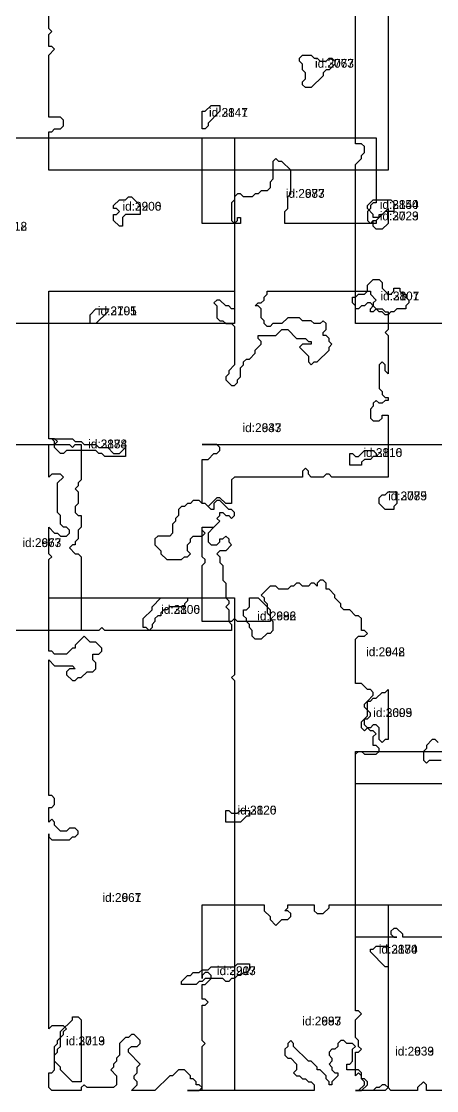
# Model space of a CAD drawing. Header units: metres. Extents: x 0 to 810, y 0 to 745.
# Drawn here: x 406.7 to 547.5, y 0 to 362.5 of the extents above; entities that cross this region are included whole.
import ezdxf

# ---------------------------------------------------------------- set-up
doc = ezdxf.new("R2010")
doc.units = ezdxf.units.M
doc.layers.add('forest', color=7, linetype='Continuous')
doc.layers.add('forestfragmentation', color=7, linetype='Continuous')

msp = doc.modelspace()

# ---------------------------------------------------------------- linework, layer by layer
at = {"layer": 'forest', "color": 183}
for points in [[(416, 312), (416, 325), (417, 325), (418, 326), (420, 326), (421, 327), (421, 329), (420, 330), (416, 330), (416, 351), (418, 353), (417, 354), (416, 354), (416, 358), (417, 359), (416, 360), (416, 427)], [(416, 312), (416, 325), (417, 325), (418, 326), (420, 326), (421, 327), (421, 329), (420, 330), (416, 330), (416, 351), (418, 353), (417, 354), (416, 354), (416, 358), (417, 359), (416, 360), (416, 427)], [(531, 375), (531, 312), (416, 312)], [(531, 375), (531, 312), (416, 312)]]:
    msp.add_lwpolyline(points, dxfattribs=at)
at = {"layer": 'forest', "color": 166}
for points in [[(635, 375), (635, 359), (634, 360), (632, 358), (632, 357), (634, 355), (635, 356), (635, 312), (617, 312), (616, 313), (614, 313), (613, 314), (612, 314), (611, 313), (609, 313), (608, 312), (584, 312), (583, 311), (583, 260), (520, 260)], [(635, 375), (635, 359), (634, 360), (632, 358), (632, 357), (634, 355), (635, 356), (635, 312), (617, 312), (616, 313), (614, 313), (613, 314), (612, 314), (611, 313), (609, 313), (608, 312), (584, 312), (583, 311), (583, 260), (520, 260)], [(520, 260), (520, 314), (522, 316), (522, 317), (523, 318), (523, 320), (522, 321), (520, 321), (520, 367)], [(520, 260), (520, 314), (522, 316), (522, 317), (523, 318), (523, 320), (522, 321), (520, 321), (520, 367)]]:
    msp.add_lwpolyline(points, dxfattribs=at)
at = {"layer": 'forest', "color": 189}
msp.add_lwpolyline([(312, 260), (312, 323), (479, 323), (479, 260), (312, 260)], dxfattribs=at)
msp.add_lwpolyline([(312, 260), (312, 323), (479, 323), (479, 260), (312, 260)], dxfattribs=at)
at = {"layer": 'forest', "color": 114}
msp.add_lwpolyline([(468, 294), (468, 323), (527, 323), (527, 301), (526, 301), (525, 300), (525, 299), (524, 298), (524, 295), (525, 294), (526, 295), (527, 295), (527, 294), (496, 294), (496, 298), (497, 299), (497, 303), (498, 304), (498, 312), (495, 315), (494, 315), (493, 316), (492, 315), (492, 309), (491, 308), (491, 306), (490, 305), (488, 305), (487, 304), (486, 304), (485, 303), (482, 303), (481, 304), (480, 304), (479, 303), (479, 302), (478, 301), (478, 295), (479, 294), (480, 295), (480, 296), (481, 296), (481, 294), (468, 294)], dxfattribs=at)
msp.add_lwpolyline([(468, 294), (468, 323), (527, 323), (527, 301), (526, 301), (525, 300), (525, 299), (524, 298), (524, 295), (525, 294), (526, 295), (527, 295), (527, 294), (496, 294), (496, 298), (497, 299), (497, 303), (498, 304), (498, 312), (495, 315), (494, 315), (493, 316), (492, 315), (492, 309), (491, 308), (491, 306), (490, 305), (488, 305), (487, 304), (486, 304), (485, 303), (482, 303), (481, 304), (480, 304), (479, 303), (479, 302), (478, 301), (478, 295), (479, 294), (480, 295), (480, 296), (481, 296), (481, 294), (468, 294)], dxfattribs=at)
at = {"layer": 'forest', "color": 48}
msp.add_lwpolyline([(527, 292), (526, 293), (526, 295), (527, 295), (528, 296), (528, 297), (529, 297), (531, 299), (531, 294), (529, 292), (527, 292)], dxfattribs=at)
msp.add_lwpolyline([(527, 292), (526, 293), (526, 295), (527, 295), (528, 296), (528, 297), (529, 297), (531, 299), (531, 294), (529, 292), (527, 292)], dxfattribs=at)
at = {"layer": 'forest', "color": 126}
msp.add_lwpolyline([(416, 156), (416, 180), (417, 181), (416, 182), (416, 191), (418, 189), (419, 189), (420, 188), (422, 188), (423, 189), (423, 190), (422, 191), (421, 191), (420, 192), (420, 195), (419, 196), (419, 206), (421, 208), (420, 209), (417, 209), (416, 208), (416, 219), (418, 219), (419, 220), (418, 221), (416, 221), (416, 271), (479, 271), (479, 265), (478, 265), (477, 266), (476, 266), (474, 268), (473, 268), (472, 267), (473, 266), (473, 262), (474, 261), (475, 261), (476, 260), (478, 260), (479, 259), (479, 246), (477, 244), (477, 243), (476, 242), (476, 241), (478, 239), (479, 239), (480, 240), (480, 241), (481, 242), (481, 245), (482, 246), (482, 247), (483, 248), (484, 248), (486, 250), (486, 251), (488, 253), (488, 254), (487, 255), (487, 256), (493, 256), (495, 258), (497, 258), (500, 255), (503, 255), (504, 254), (505, 254), (505, 253), (502, 253), (501, 252), (504, 249), (504, 247), (505, 246), (506, 247), (507, 247), (511, 251), (511, 252), (512, 253), (511, 254), (511, 255), (510, 256), (509, 256), (509, 257), (510, 258), (510, 260), (509, 261), (508, 260), (506, 260), (505, 261), (502, 261), (501, 262), (497, 262), (495, 260), (492, 260), (491, 259), (490, 259), (489, 260), (489, 261), (488, 262), (488, 265), (487, 266), (486, 266), (487, 267), (488, 267), (489, 268), (489, 269), (490, 270), (490, 271), (525, 271), (525, 270), (527, 268), (526, 267), (526, 266), (527, 265), (529, 265), (530, 264), (531, 264), (531, 258), (530, 257), (531, 256), (531, 243), (530, 244), (530, 246), (529, 247), (528, 246), (528, 238), (529, 237), (529, 236), (530, 235), (531, 235), (531, 234), (530, 234), (529, 233), (528, 233), (527, 234), (526, 233), (526, 232), (525, 231), (525, 228), (526, 227), (528, 227), (529, 228), (529, 229), (531, 229), (531, 208), (512, 208), (511, 209), (510, 209), (509, 208), (505, 208), (504, 209), (504, 210), (503, 211), (502, 210), (502, 208), (479, 208), (478, 207), (478, 199), (476, 199), (474, 201), (473, 201), (470, 198), (469, 199), (468, 199), (467, 200), (465, 200), (464, 199), (463, 199), (462, 198), (461, 198), (460, 197), (460, 195), (459, 194), (459, 193), (458, 192), (458, 189), (457, 188), (453, 188), (452, 187), (452, 185), (454, 183), (454, 182), (456, 180), (461, 180), (462, 181), (463, 181), (464, 182), (463, 183), (463, 185), (464, 186), (464, 187), (465, 188), (468, 188), (469, 189), (468, 190), (468, 191), (472, 191), (470, 189), (470, 186), (471, 185), (473, 185), (474, 186), (474, 187), (475, 187), (476, 188), (477, 187), (477, 186), (478, 185), (476, 183), (474, 183), (473, 182), (474, 181), (474, 179), (475, 178), (475, 173), (476, 172), (476, 167), (477, 166), (477, 165), (476, 164), (477, 163), (477, 159), (478, 158), (478, 156), (435, 156), (434, 157), (433, 156), (416, 156)], dxfattribs=at)
msp.add_lwpolyline([(416, 156), (416, 180), (417, 181), (416, 182), (416, 191), (418, 189), (419, 189), (420, 188), (422, 188), (423, 189), (423, 190), (422, 191), (421, 191), (420, 192), (420, 195), (419, 196), (419, 206), (421, 208), (420, 209), (417, 209), (416, 208), (416, 219), (418, 219), (419, 220), (418, 221), (416, 221), (416, 271), (479, 271), (479, 265), (478, 265), (477, 266), (476, 266), (474, 268), (473, 268), (472, 267), (473, 266), (473, 262), (474, 261), (475, 261), (476, 260), (478, 260), (479, 259), (479, 246), (477, 244), (477, 243), (476, 242), (476, 241), (478, 239), (479, 239), (480, 240), (480, 241), (481, 242), (481, 245), (482, 246), (482, 247), (483, 248), (484, 248), (486, 250), (486, 251), (488, 253), (488, 254), (487, 255), (487, 256), (493, 256), (495, 258), (497, 258), (500, 255), (503, 255), (504, 254), (505, 254), (505, 253), (502, 253), (501, 252), (504, 249), (504, 247), (505, 246), (506, 247), (507, 247), (511, 251), (511, 252), (512, 253), (511, 254), (511, 255), (510, 256), (509, 256), (509, 257), (510, 258), (510, 260), (509, 261), (508, 260), (506, 260), (505, 261), (502, 261), (501, 262), (497, 262), (495, 260), (492, 260), (491, 259), (490, 259), (489, 260), (489, 261), (488, 262), (488, 265), (487, 266), (486, 266), (487, 267), (488, 267), (489, 268), (489, 269), (490, 270), (490, 271), (525, 271), (525, 270), (527, 268), (526, 267), (526, 266), (527, 265), (529, 265), (530, 264), (531, 264), (531, 258), (530, 257), (531, 256), (531, 243), (530, 244), (530, 246), (529, 247), (528, 246), (528, 238), (529, 237), (529, 236), (530, 235), (531, 235), (531, 234), (530, 234), (529, 233), (528, 233), (527, 234), (526, 233), (526, 232), (525, 231), (525, 228), (526, 227), (528, 227), (529, 228), (529, 229), (531, 229), (531, 208), (512, 208), (511, 209), (510, 209), (509, 208), (505, 208), (504, 209), (504, 210), (503, 211), (502, 210), (502, 208), (479, 208), (478, 207), (478, 199), (476, 199), (474, 201), (473, 201), (470, 198), (469, 199), (468, 199), (467, 200), (465, 200), (464, 199), (463, 199), (462, 198), (461, 198), (460, 197), (460, 195), (459, 194), (459, 193), (458, 192), (458, 189), (457, 188), (453, 188), (452, 187), (452, 185), (454, 183), (454, 182), (456, 180), (461, 180), (462, 181), (463, 181), (464, 182), (463, 183), (463, 185), (464, 186), (464, 187), (465, 188), (468, 188), (469, 189), (468, 190), (468, 191), (472, 191), (470, 189), (470, 186), (471, 185), (473, 185), (474, 186), (474, 187), (475, 187), (476, 188), (477, 187), (477, 186), (478, 185), (476, 183), (474, 183), (473, 182), (474, 181), (474, 179), (475, 178), (475, 173), (476, 172), (476, 167), (477, 166), (477, 165), (476, 164), (477, 163), (477, 159), (478, 158), (478, 156), (435, 156), (434, 157), (433, 156), (416, 156)], dxfattribs=at)
at = {"layer": 'forest', "color": 154}
msp.add_lwpolyline([(364, 219), (423, 219), (424, 218), (425, 219), (427, 219), (427, 207), (426, 206), (426, 205), (425, 204), (426, 203), (426, 199), (425, 198), (425, 196), (426, 195), (427, 195), (427, 191), (426, 190), (426, 187), (425, 186), (425, 185), (424, 185), (423, 184), (425, 182), (426, 182), (427, 181), (427, 156), (378, 156)], dxfattribs=at)
msp.add_lwpolyline([(364, 219), (423, 219), (424, 218), (425, 219), (427, 219), (427, 207), (426, 206), (426, 205), (425, 204), (426, 203), (426, 199), (425, 198), (425, 196), (426, 195), (427, 195), (427, 191), (426, 190), (426, 187), (425, 186), (425, 185), (424, 185), (423, 184), (425, 182), (426, 182), (427, 181), (427, 156), (378, 156)], dxfattribs=at)
at = {"layer": 'forest', "color": 128}
for points in [[(520, 104), (520, 114), (521, 115), (522, 115), (523, 114), (527, 114), (528, 115), (528, 116), (527, 117), (526, 117), (526, 120), (527, 121), (526, 122), (525, 122), (523, 124), (523, 126), (524, 127), (524, 132), (526, 134), (526, 135), (525, 136), (524, 136), (522, 138), (520, 138), (520, 153), (521, 154), (523, 154), (524, 155), (523, 156), (522, 156), (522, 160), (521, 161), (520, 161), (518, 163), (516, 163), (515, 164), (515, 165), (513, 167), (513, 168), (511, 170), (510, 170), (510, 172), (509, 173), (508, 173), (507, 172), (507, 171), (506, 172), (505, 172), (504, 171), (502, 171), (501, 172), (500, 172), (499, 171), (498, 171), (497, 170), (494, 170), (493, 171), (491, 171), (488, 168), (489, 167), (489, 166), (490, 165), (490, 164), (491, 163), (491, 159), (480, 159), (479, 160), (478, 159), (468, 159), (468, 178), (469, 179), (469, 180), (468, 181), (468, 191), (472, 191), (474, 193), (473, 194), (474, 195), (474, 196), (475, 196), (476, 195), (477, 195), (478, 194), (479, 195), (479, 196), (478, 197), (477, 197), (474, 200), (473, 200), (472, 199), (472, 197), (471, 197), (469, 199), (468, 199), (468, 214), (470, 214), (472, 216), (473, 216), (474, 217), (474, 218), (473, 219), (468, 219), (583, 219)], [(520, 104), (520, 114), (521, 115), (522, 115), (523, 114), (527, 114), (528, 115), (528, 116), (527, 117), (526, 117), (526, 120), (527, 121), (526, 122), (525, 122), (523, 124), (523, 126), (524, 127), (524, 132), (526, 134), (526, 135), (525, 136), (524, 136), (522, 138), (520, 138), (520, 153), (521, 154), (523, 154), (524, 155), (523, 156), (522, 156), (522, 160), (521, 161), (520, 161), (518, 163), (516, 163), (515, 164), (515, 165), (513, 167), (513, 168), (511, 170), (510, 170), (510, 172), (509, 173), (508, 173), (507, 172), (507, 171), (506, 172), (505, 172), (504, 171), (502, 171), (501, 172), (500, 172), (499, 171), (498, 171), (497, 170), (494, 170), (493, 171), (491, 171), (488, 168), (489, 167), (489, 166), (490, 165), (490, 164), (491, 163), (491, 159), (480, 159), (479, 160), (478, 159), (468, 159), (468, 178), (469, 179), (469, 180), (468, 181), (468, 191), (472, 191), (474, 193), (473, 194), (474, 195), (474, 196), (475, 196), (476, 195), (477, 195), (478, 194), (479, 195), (479, 196), (478, 197), (477, 197), (474, 200), (473, 200), (472, 199), (472, 197), (471, 197), (469, 199), (468, 199), (468, 214), (470, 214), (472, 216), (473, 216), (474, 217), (474, 218), (473, 219), (468, 219), (583, 219)], [(548, 118), (547, 119), (546, 119), (544, 117), (544, 116), (543, 115), (543, 112), (544, 111), (545, 112), (549, 112)], [(548, 118), (547, 119), (546, 119), (544, 117), (544, 116), (543, 115), (543, 112), (544, 111), (545, 112), (549, 112)], [(564, 104), (520, 104)], [(564, 104), (520, 104)]]:
    msp.add_lwpolyline(points, dxfattribs=at)
at = {"layer": 'forest', "color": 147}
msp.add_lwpolyline([(417, 0), (416, 1), (416, 6), (417, 6), (418, 7), (418, 12), (419, 13), (419, 14), (420, 15), (420, 18), (421, 19), (421, 20), (422, 21), (421, 22), (417, 22), (416, 21), (416, 87), (416, 86), (417, 85), (423, 85), (424, 86), (425, 86), (426, 87), (426, 88), (425, 89), (423, 89), (422, 88), (420, 88), (418, 90), (418, 91), (417, 92), (416, 91), (416, 96), (417, 96), (418, 97), (418, 99), (417, 100), (416, 100), (416, 146), (418, 144), (424, 144), (425, 143), (423, 143), (422, 142), (422, 141), (424, 139), (425, 139), (426, 140), (427, 140), (429, 142), (431, 142), (432, 143), (432, 145), (431, 146), (431, 148), (433, 148), (434, 149), (434, 150), (432, 152), (430, 152), (428, 154), (425, 151), (425, 150), (424, 150), (422, 148), (418, 148), (417, 149), (416, 149), (416, 167), (479, 167), (479, 141), (478, 140), (479, 139), (479, 0), (463, 0), (467, 0), (468, 1), (467, 2), (466, 2), (466, 3), (465, 4), (464, 4), (464, 5), (462, 7), (460, 7), (458, 5), (457, 5), (452, 0), (444, 0), (446, 2), (446, 3), (445, 4), (445, 5), (446, 6), (446, 8), (447, 9), (443, 13), (443, 14), (444, 15), (446, 15), (447, 16), (447, 17), (445, 19), (444, 19), (443, 18), (442, 18), (440, 16), (440, 12), (439, 11), (439, 10), (438, 9), (438, 8), (437, 7), (439, 5), (439, 2), (438, 1), (429, 1), (428, 2), (427, 1), (427, 0), (417, 0)], dxfattribs=at)
msp.add_lwpolyline([(417, 0), (416, 1), (416, 6), (417, 6), (418, 7), (418, 12), (419, 13), (419, 14), (420, 15), (420, 18), (421, 19), (421, 20), (422, 21), (421, 22), (417, 22), (416, 21), (416, 87), (416, 86), (417, 85), (423, 85), (424, 86), (425, 86), (426, 87), (426, 88), (425, 89), (423, 89), (422, 88), (420, 88), (418, 90), (418, 91), (417, 92), (416, 91), (416, 96), (417, 96), (418, 97), (418, 99), (417, 100), (416, 100), (416, 146), (418, 144), (424, 144), (425, 143), (423, 143), (422, 142), (422, 141), (424, 139), (425, 139), (426, 140), (427, 140), (429, 142), (431, 142), (432, 143), (432, 145), (431, 146), (431, 148), (433, 148), (434, 149), (434, 150), (432, 152), (430, 152), (428, 154), (425, 151), (425, 150), (424, 150), (422, 148), (418, 148), (417, 149), (416, 149), (416, 167), (479, 167), (479, 141), (478, 140), (479, 139), (479, 0), (463, 0), (467, 0), (468, 1), (467, 2), (466, 2), (466, 3), (465, 4), (464, 4), (464, 5), (462, 7), (460, 7), (458, 5), (457, 5), (452, 0), (444, 0), (446, 2), (446, 3), (445, 4), (445, 5), (446, 6), (446, 8), (447, 9), (443, 13), (443, 14), (444, 15), (446, 15), (447, 16), (447, 17), (445, 19), (444, 19), (443, 18), (442, 18), (440, 16), (440, 12), (439, 11), (439, 10), (438, 9), (438, 8), (437, 7), (439, 5), (439, 2), (438, 1), (429, 1), (428, 2), (427, 1), (427, 0), (417, 0)], dxfattribs=at)
at = {"layer": 'forest', "color": 70}
msp.add_lwpolyline([(486, 153), (485, 154), (485, 156), (484, 157), (484, 158), (483, 159), (483, 160), (482, 161), (482, 163), (483, 163), (484, 164), (484, 167), (487, 167), (490, 164), (490, 162), (491, 161), (491, 160), (492, 159), (492, 156), (491, 155), (490, 155), (488, 153), (486, 153)], dxfattribs=at)
msp.add_lwpolyline([(486, 153), (485, 154), (485, 156), (484, 157), (484, 158), (483, 159), (483, 160), (482, 161), (482, 163), (483, 163), (484, 164), (484, 167), (487, 167), (490, 164), (490, 162), (491, 161), (491, 160), (492, 159), (492, 156), (491, 155), (490, 155), (488, 153), (486, 153)], dxfattribs=at)
at = {"layer": 'forest', "color": 100}
msp.add_lwpolyline([(529, 118), (528, 119), (528, 123), (527, 124), (526, 124), (525, 123), (524, 123), (523, 122), (522, 123), (522, 125), (523, 126), (524, 126), (525, 127), (525, 128), (523, 130), (523, 131), (524, 132), (525, 132), (526, 133), (527, 133), (529, 135), (530, 135), (531, 136), (531, 119), (530, 119), (529, 118)], dxfattribs=at)
msp.add_lwpolyline([(529, 118), (528, 119), (528, 123), (527, 124), (526, 124), (525, 123), (524, 123), (523, 122), (522, 123), (522, 125), (523, 126), (524, 126), (525, 127), (525, 128), (523, 130), (523, 131), (524, 132), (525, 132), (526, 133), (527, 133), (529, 135), (530, 135), (531, 136), (531, 119), (530, 119), (529, 118)], dxfattribs=at)
at = {"layer": 'forest', "color": 160}
msp.add_lwpolyline([(520, 52), (520, 115), (583, 115), (583, 96), (582, 95), (583, 94), (583, 52), (536, 52), (536, 53), (534, 55), (533, 55), (532, 54), (532, 53), (533, 52), (534, 52), (520, 52)], dxfattribs=at)
msp.add_lwpolyline([(520, 52), (520, 115), (583, 115), (583, 96), (582, 95), (583, 94), (583, 52), (536, 52), (536, 53), (534, 55), (533, 55), (532, 54), (532, 53), (533, 52), (534, 52), (520, 52)], dxfattribs=at)
at = {"layer": 'forest', "color": 124}
msp.add_lwpolyline([(468, 0), (468, 15), (469, 16), (468, 17), (468, 29), (469, 29), (470, 30), (469, 31), (468, 31), (468, 36), (469, 36), (471, 38), (471, 39), (470, 40), (469, 40), (468, 39), (468, 38), (468, 63), (489, 63), (489, 61), (491, 59), (491, 58), (493, 56), (495, 58), (497, 58), (498, 59), (498, 60), (497, 61), (496, 61), (497, 62), (497, 63), (506, 63), (506, 61), (507, 60), (509, 60), (511, 62), (511, 63), (531, 63), (531, 1), (530, 2), (529, 2), (528, 1), (527, 1), (526, 0), (521, 0), (523, 2), (523, 3), (522, 4), (522, 6), (521, 7), (517, 7), (517, 9), (518, 9), (519, 10), (519, 14), (520, 15), (519, 16), (517, 16), (516, 17), (515, 17), (514, 16), (514, 15), (513, 14), (512, 14), (511, 13), (511, 12), (512, 11), (512, 10), (511, 9), (512, 8), (512, 7), (513, 6), (514, 6), (514, 5), (512, 3), (512, 2), (511, 2), (511, 3), (510, 4), (510, 5), (508, 7), (507, 7), (507, 8), (505, 10), (504, 10), (499, 15), (499, 16), (498, 17), (497, 16), (497, 15), (496, 14), (496, 12), (497, 11), (498, 11), (500, 9), (500, 7), (499, 6), (500, 5), (501, 5), (502, 4), (503, 4), (504, 3), (505, 3), (506, 2), (506, 0), (468, 0)], dxfattribs=at)
msp.add_lwpolyline([(468, 0), (468, 15), (469, 16), (468, 17), (468, 29), (469, 29), (470, 30), (469, 31), (468, 31), (468, 36), (469, 36), (471, 38), (471, 39), (470, 40), (469, 40), (468, 39), (468, 38), (468, 63), (489, 63), (489, 61), (491, 59), (491, 58), (493, 56), (495, 58), (497, 58), (498, 59), (498, 60), (497, 61), (496, 61), (497, 62), (497, 63), (506, 63), (506, 61), (507, 60), (509, 60), (511, 62), (511, 63), (531, 63), (531, 1), (530, 2), (529, 2), (528, 1), (527, 1), (526, 0), (521, 0), (523, 2), (523, 3), (522, 4), (522, 6), (521, 7), (517, 7), (517, 9), (518, 9), (519, 10), (519, 14), (520, 15), (519, 16), (517, 16), (516, 17), (515, 17), (514, 16), (514, 15), (513, 14), (512, 14), (511, 13), (511, 12), (512, 11), (512, 10), (511, 9), (512, 8), (512, 7), (513, 6), (514, 6), (514, 5), (512, 3), (512, 2), (511, 2), (511, 3), (510, 4), (510, 5), (508, 7), (507, 7), (507, 8), (505, 10), (504, 10), (499, 15), (499, 16), (498, 17), (497, 16), (497, 15), (496, 14), (496, 12), (497, 11), (498, 11), (500, 9), (500, 7), (499, 6), (500, 5), (501, 5), (502, 4), (503, 4), (504, 3), (505, 3), (506, 2), (506, 0), (468, 0)], dxfattribs=at)
at = {"layer": 'forest', "color": 173}
for points in [[(520, 0), (522, 0), (524, 2), (524, 3), (523, 4), (522, 4), (522, 5), (521, 6), (520, 5), (520, 13), (521, 13), (522, 14), (521, 15), (521, 17), (520, 18), (520, 24), (522, 26), (521, 27), (520, 27), (520, 63), (635, 63)], [(520, 0), (522, 0), (524, 2), (524, 3), (523, 4), (522, 4), (522, 5), (521, 6), (520, 5), (520, 13), (521, 13), (522, 14), (521, 15), (521, 17), (520, 18), (520, 24), (522, 26), (521, 27), (520, 27), (520, 63), (635, 63)], [(635, 0), (544, 0), (544, 2), (543, 3), (541, 1), (541, 0), (532, 0), (531, 1), (530, 0), (520, 0)], [(635, 0), (544, 0), (544, 2), (543, 3), (541, 1), (541, 0), (532, 0), (531, 1), (530, 0), (520, 0)]]:
    msp.add_lwpolyline(points, dxfattribs=at)
at = {"layer": 'forest', "color": 68}
msp.add_lwpolyline([(424, 3), (420, 7), (420, 8), (418, 10), (418, 15), (419, 16), (419, 17), (420, 18), (420, 20), (424, 24), (424, 25), (426, 25), (427, 24), (427, 3), (424, 3)], dxfattribs=at)
msp.add_lwpolyline([(424, 3), (420, 7), (420, 8), (418, 10), (418, 15), (419, 16), (419, 17), (420, 18), (420, 20), (424, 24), (424, 25), (426, 25), (427, 24), (427, 3), (424, 3)], dxfattribs=at)
at = {"layer": 'forestfragmentation', "color": 107}
msp.add_lwpolyline([(503, 340), (502, 341), (502, 342), (503, 343), (503, 345), (502, 346), (502, 348), (501, 349), (501, 350), (502, 351), (505, 351), (506, 350), (507, 350), (508, 349), (510, 349), (511, 350), (512, 350), (513, 349), (513, 348), (511, 346), (510, 346), (509, 345), (509, 344), (505, 340), (503, 340)], dxfattribs=at)
msp.add_lwpolyline([(503, 340), (502, 341), (502, 342), (503, 343), (503, 345), (502, 346), (502, 348), (501, 349), (501, 350), (502, 351), (505, 351), (506, 350), (507, 350), (508, 349), (510, 349), (511, 350), (512, 350), (513, 349), (513, 348), (511, 346), (510, 346), (509, 345), (509, 344), (505, 340), (503, 340)], dxfattribs=at)
at = {"layer": 'forestfragmentation', "color": 57}
msp.add_lwpolyline([(468, 326), (468, 332), (469, 332), (471, 334), (474, 334), (474, 332), (470, 328), (470, 327), (469, 326), (468, 326)], dxfattribs=at)
msp.add_lwpolyline([(468, 326), (468, 332), (469, 332), (471, 334), (474, 334), (474, 332), (470, 328), (470, 327), (469, 326), (468, 326)], dxfattribs=at)
at = {"layer": 'forestfragmentation', "color": 49}
for points in [[(440, 293), (438, 295), (438, 297), (439, 297), (440, 298), (439, 299), (438, 299), (438, 300), (440, 302), (442, 302), (443, 303), (444, 303), (447, 300), (447, 297), (442, 297), (441, 296), (441, 293), (440, 293)], [(440, 293), (438, 295), (438, 297), (439, 297), (440, 298), (439, 299), (438, 299), (438, 300), (440, 302), (442, 302), (443, 303), (444, 303), (447, 300), (447, 297), (442, 297), (441, 296), (441, 293), (440, 293)], [(435, 215), (434, 216), (433, 216), (432, 217), (422, 217), (421, 216), (420, 216), (418, 218), (418, 220), (417, 221), (424, 221), (425, 220), (427, 220), (428, 219), (432, 219), (433, 218), (436, 218), (438, 216), (440, 216), (442, 218), (442, 215), (435, 215)], [(435, 215), (434, 216), (433, 216), (432, 217), (422, 217), (421, 216), (420, 216), (418, 218), (418, 220), (417, 221), (424, 221), (425, 220), (427, 220), (428, 219), (432, 219), (433, 218), (436, 218), (438, 216), (440, 216), (442, 218), (442, 215), (435, 215)]]:
    msp.add_lwpolyline(points, dxfattribs=at)
at = {"layer": 'forestfragmentation', "color": 72}
msp.add_lwpolyline([(526, 296), (526, 297), (524, 299), (524, 300), (526, 302), (532, 302), (533, 301), (533, 298), (530, 298), (528, 296), (526, 296)], dxfattribs=at)
msp.add_lwpolyline([(526, 296), (526, 297), (524, 299), (524, 300), (526, 302), (532, 302), (533, 301), (533, 298), (530, 298), (528, 296), (526, 296)], dxfattribs=at)
at = {"layer": 'forestfragmentation', "color": 81}
msp.add_lwpolyline([(530, 263), (529, 264), (528, 264), (527, 265), (526, 264), (525, 264), (525, 265), (526, 266), (525, 267), (524, 267), (523, 266), (522, 266), (521, 265), (520, 265), (520, 266), (519, 267), (519, 269), (520, 269), (521, 270), (523, 270), (524, 271), (524, 273), (526, 275), (528, 275), (529, 274), (529, 272), (531, 270), (532, 270), (533, 271), (533, 272), (535, 272), (535, 271), (536, 270), (537, 270), (537, 269), (538, 268), (538, 267), (537, 266), (537, 265), (534, 265), (533, 264), (532, 264), (531, 263), (530, 263)], dxfattribs=at)
msp.add_lwpolyline([(530, 263), (529, 264), (528, 264), (527, 265), (526, 264), (525, 264), (525, 265), (526, 266), (525, 267), (524, 267), (523, 266), (522, 266), (521, 265), (520, 265), (520, 266), (519, 267), (519, 269), (520, 269), (521, 270), (523, 270), (524, 271), (524, 273), (526, 275), (528, 275), (529, 274), (529, 272), (531, 270), (532, 270), (533, 271), (533, 272), (535, 272), (535, 271), (536, 270), (537, 270), (537, 269), (538, 268), (538, 267), (537, 266), (537, 265), (534, 265), (533, 264), (532, 264), (531, 263), (530, 263)], dxfattribs=at)
at = {"layer": 'forestfragmentation', "color": 84}
msp.add_lwpolyline([(430, 260), (430, 263), (432, 265), (436, 265), (436, 264), (432, 260), (430, 260)], dxfattribs=at)
msp.add_lwpolyline([(430, 260), (430, 263), (432, 265), (436, 265), (436, 264), (432, 260), (430, 260)], dxfattribs=at)
at = {"layer": 'forestfragmentation', "color": 58}
msp.add_lwpolyline([(518, 212), (518, 216), (519, 216), (520, 215), (521, 215), (523, 217), (526, 217), (527, 216), (527, 215), (526, 215), (525, 214), (523, 214), (522, 213), (522, 212), (518, 212)], dxfattribs=at)
msp.add_lwpolyline([(518, 212), (518, 216), (519, 216), (520, 215), (521, 215), (523, 217), (526, 217), (527, 216), (527, 215), (526, 215), (525, 214), (523, 214), (522, 213), (522, 212), (518, 212)], dxfattribs=at)
at = {"layer": 'forestfragmentation', "color": 55}
for points in [[(530, 197), (528, 199), (528, 201), (529, 202), (530, 202), (531, 203), (534, 203), (534, 199), (533, 198), (533, 197), (530, 197)], [(530, 197), (528, 199), (528, 201), (529, 202), (530, 202), (531, 203), (534, 203), (534, 199), (533, 198), (533, 197), (530, 197)], [(476, 91), (476, 95), (477, 95), (478, 94), (480, 94), (481, 95), (484, 95), (484, 93), (483, 93), (481, 91), (476, 91)], [(476, 91), (476, 95), (477, 95), (478, 94), (480, 94), (481, 95), (484, 95), (484, 93), (483, 93), (481, 91), (476, 91)], [(530, 42), (525, 47), (525, 48), (526, 48), (527, 49), (531, 49), (531, 42), (530, 42)], [(530, 42), (525, 47), (525, 48), (526, 48), (527, 49), (531, 49), (531, 42), (530, 42)]]:
    msp.add_lwpolyline(points, dxfattribs=at)
at = {"layer": 'forestfragmentation', "color": 67}
msp.add_lwpolyline([(450, 156), (449, 157), (448, 157), (448, 160), (451, 163), (451, 164), (454, 167), (463, 167), (463, 166), (462, 165), (462, 164), (457, 164), (456, 163), (455, 163), (454, 162), (454, 161), (453, 161), (452, 160), (452, 159), (451, 158), (451, 157), (450, 156)], dxfattribs=at)
msp.add_lwpolyline([(450, 156), (449, 157), (448, 157), (448, 160), (451, 163), (451, 164), (454, 167), (463, 167), (463, 166), (462, 165), (462, 164), (457, 164), (456, 163), (455, 163), (454, 162), (454, 161), (453, 161), (452, 160), (452, 159), (451, 158), (451, 157), (450, 156)], dxfattribs=at)
at = {"layer": 'forestfragmentation', "color": 44}
msp.add_lwpolyline([(461, 36), (461, 37), (463, 39), (464, 39), (465, 40), (467, 40), (468, 41), (470, 41), (471, 42), (479, 42), (480, 43), (484, 43), (484, 41), (483, 40), (482, 40), (481, 39), (480, 39), (479, 38), (478, 38), (477, 37), (476, 37), (475, 38), (469, 38), (468, 37), (467, 37), (466, 36), (461, 36)], dxfattribs=at)
msp.add_lwpolyline([(461, 36), (461, 37), (463, 39), (464, 39), (465, 40), (467, 40), (468, 41), (470, 41), (471, 42), (479, 42), (480, 43), (484, 43), (484, 41), (483, 40), (482, 40), (481, 39), (480, 39), (479, 38), (478, 38), (477, 37), (476, 37), (475, 38), (469, 38), (468, 37), (467, 37), (466, 36), (461, 36)], dxfattribs=at)

# ---------------------------------------------------------------- texts
at = {"layer": 'forest', "color": 114}
for s in ['id:2677', 'id:2983']:
    msp.add_text(s, height=3, dxfattribs=at).set_placement((496.35, 302.65))
at = {"layer": 'forest', "color": 48}
for s in ['id:2723', 'id:3029']:
    msp.add_text(s, height=3, dxfattribs=at).set_placement((528.2, 295))
at = {"layer": 'forest', "color": 189}
for s in ['id:2612', 'id:2918']:
    msp.add_text(s, height=3, dxfattribs=at).set_placement((395.5, 291.5))
at = {"layer": 'forest', "color": 126}
for s in ['id:2637', 'id:2943']:
    msp.add_text(s, height=3, dxfattribs=at).set_placement((481.68, 223.23))
at = {"layer": 'forest', "color": 154}
for s in ['id:2667', 'id:2973']:
    msp.add_text(s, height=3, dxfattribs=at).set_placement((407.08, 184.26))
at = {"layer": 'forest', "color": 70}
for s in ['id:2686', 'id:2992']:
    msp.add_text(s, height=3, dxfattribs=at).set_placement((486.68, 159.41))
at = {"layer": 'forest', "color": 128}
for s in ['id:2642', 'id:2948']:
    msp.add_text(s, height=3, dxfattribs=at).set_placement((523.56, 147.27))
at = {"layer": 'forest', "color": 100}
for s in ['id:2699', 'id:3005']:
    msp.add_text(s, height=3, dxfattribs=at).set_placement((526, 126.64))
at = {"layer": 'forest', "color": 147}
for s in ['id:2661', 'id:2967']:
    msp.add_text(s, height=3, dxfattribs=at).set_placement((434.2, 63.96))
at = {"layer": 'forest', "color": 124}
for s in ['id:2687', 'id:2993']:
    msp.add_text(s, height=3, dxfattribs=at).set_placement((501.93, 22.09))
at = {"layer": 'forest', "color": 68}
for s in ['id:2713', 'id:3019']:
    msp.add_text(s, height=3, dxfattribs=at).set_placement((421.86, 15.36))
at = {"layer": 'forest', "color": 173}
for s in ['id:2633', 'id:2939']:
    msp.add_text(s, height=3, dxfattribs=at).set_placement((533.4, 11.87))
at = {"layer": 'forestfragmentation', "color": 107}
for s in ['id:2767', 'id:3073']:
    msp.add_text(s, height=3, dxfattribs=at).set_placement((506.25, 346.75))
at = {"layer": 'forestfragmentation', "color": 57}
for s in ['id:2841', 'id:3147']:
    msp.add_text(s, height=3, dxfattribs=at).set_placement((470.33, 330.11))
at = {"layer": 'forestfragmentation', "color": 49}
for s, p in [('id:2900', (441, 298.29)), ('id:3206', (441, 298.29)), ('id:2878', (429.38, 217.71)), ('id:3184', (429.38, 217.71))]:
    msp.add_text(s, height=3, dxfattribs=at).set_placement(p)
at = {"layer": 'forestfragmentation', "color": 72}
for s in ['id:2844', 'id:3150']:
    msp.add_text(s, height=3, dxfattribs=at).set_placement((528.2, 298.9))
at = {"layer": 'forestfragmentation', "color": 81}
for s in ['id:2801', 'id:3107']:
    msp.add_text(s, height=3, dxfattribs=at).set_placement((528.42, 267.88))
at = {"layer": 'forestfragmentation', "color": 84}
for s in ['id:2795', 'id:3101']:
    msp.add_text(s, height=3, dxfattribs=at).set_placement((432.67, 262.83))
at = {"layer": 'forestfragmentation', "color": 58}
for s in ['id:2810', 'id:3116']:
    msp.add_text(s, height=3, dxfattribs=at).set_placement((522.64, 214.79))
at = {"layer": 'forestfragmentation', "color": 55}
for s, p in [('id:2779', (531, 200.1)), ('id:3085', (531, 200.1)), ('id:2820', (480, 93.6)), ('id:3126', (480, 93.6)), ('id:2874', (527.86, 46.43)), ('id:3180', (527.86, 46.43))]:
    msp.add_text(s, height=3, dxfattribs=at).set_placement(p)
at = {"layer": 'forestfragmentation', "color": 67}
for s in ['id:2800', 'id:3106']:
    msp.add_text(s, height=3, dxfattribs=at).set_placement((454.1, 161.62))
at = {"layer": 'forestfragmentation', "color": 44}
for s in ['id:2907', 'id:3213']:
    msp.add_text(s, height=3, dxfattribs=at).set_placement((473, 39.15))

doc.saveas('drawing.dxf')
